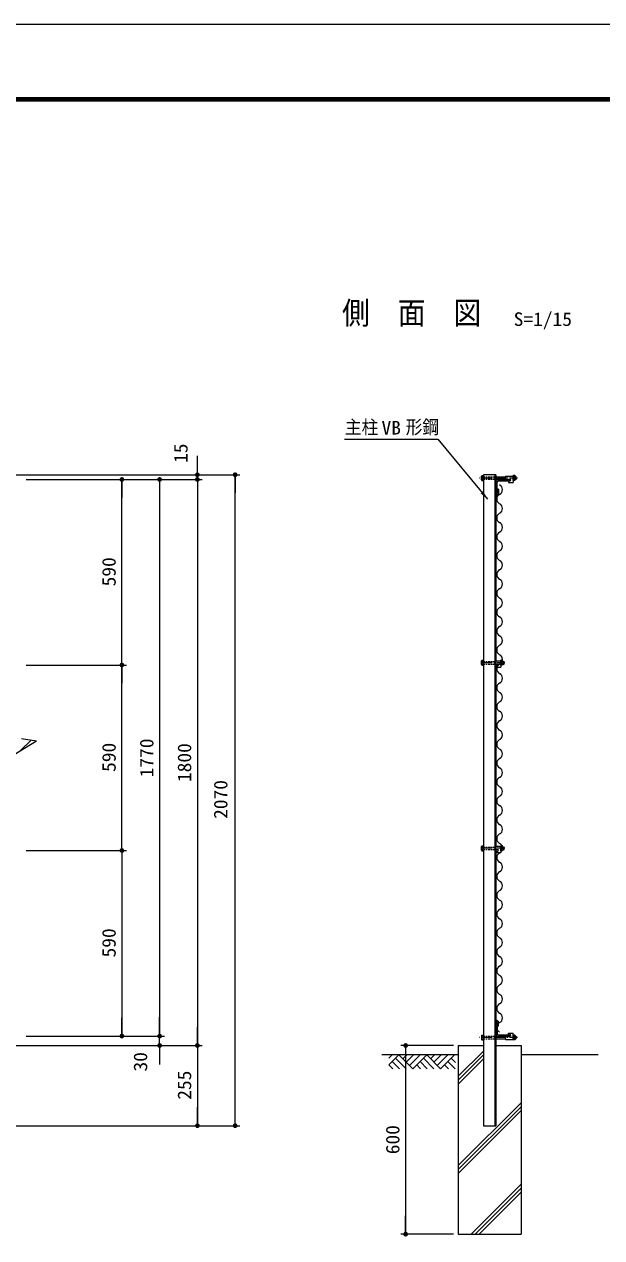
# Model space of a CAD drawing. Units: millimetres at full size. Extents: x -4455 to 4455, y -3150 to 3150.
# Drawn here: x -1089 to 747, y -709 to 3150 of the extents above; entities that cross this region are included whole.
import ezdxf
from ezdxf.enums import TextEntityAlignment as Align

# ---------------------------------------------------------------- set-up
doc = ezdxf.new("R2010")
doc.units = ezdxf.units.MM
doc.header["$LTSCALE"] = 20
doc.linetypes.add('USER1', pattern=[2, 1.25, -0.25, 0.25, -0.25])
doc.linetypes.add('USER2', pattern=[0.375, 0.25, -0.125])
for name, color, linetype, lineweight in [('0-0_6文字', 3, 'Continuous', 18), ('0-1_4基礎', 4, 'Continuous', 18), ('0-2_5寸法', 1, 'Continuous', 18), ('0-3_SUNPOU', 1, 'Continuous', 18), ('0-5_1部材', 3, 'Continuous', 18), ('0-9_8部品', 3, 'Continuous', 18), ('0-B_2網', 4, 'Continuous', 18), ('0-C_GL', 7, 'Continuous', 18), ('0-D_0', 3, 'Continuous', 18), ('0-F_D-TTL', 7, 'Continuous', 18)]:
    doc.layers.add(name, color=color, linetype=linetype, lineweight=lineweight)
doc.styles.add('ＭＳ ゴシック', font='')
doc.styles.get('ＭＳ ゴシック').set_extended_font_data('MS Gothic')

# ---------------------------------------------------------------- blocks, each defined once
blk = doc.blocks.new('M1')
at = {"layer": '0-3_SUNPOU'}
blk.add_line((-5, 0), (-38.58, 0), dxfattribs=at)
for points in [[(0, 0), (-5, 0), (-4.96, 0.63)], [(0, 0), (-4.96, -0.63), (-5, 0)], [(0, 0), (-4.96, 0.63), (-4.84, 1.24)], [(0, 0), (-4.84, -1.24), (-4.96, -0.63)], [(0, 0), (-4.84, 1.24), (-4.65, 1.84)], [(0, 0), (-4.65, -1.84), (-4.84, -1.24)], [(0, 0), (-4.65, 1.84), (-4.38, 2.41)], [(0, 0), (-4.38, -2.41), (-4.65, -1.84)], [(0, 0), (-4.38, 2.41), (-4.05, 2.94)], [(0, 0), (-4.05, -2.94), (-4.38, -2.41)], [(0, 0), (-4.05, 2.94), (-3.64, 3.42)], [(0, 0), (-3.64, -3.42), (-4.05, -2.94)], [(0, 0), (-3.64, 3.42), (-3.19, 3.85)], [(0, 0), (-3.19, -3.85), (-3.64, -3.42)], [(0, 0), (-3.19, 3.85), (-2.68, 4.22)], [(0, 0), (-2.68, -4.22), (-3.19, -3.85)], [(0, 0), (-2.68, 4.22), (-2.13, 4.52)], [(0, 0), (-2.13, -4.52), (-2.68, -4.22)], [(0, 0), (-2.13, 4.52), (-1.55, 4.76)], [(0, 0), (-1.55, -4.76), (-2.13, -4.52)], [(0, 0), (-1.55, 4.76), (-0.94, 4.91)], [(0, 0), (-0.94, -4.91), (-1.55, -4.76)], [(0, 0), (-0.94, 4.91), (-0.31, 4.99)], [(0, 0), (-0.31, -4.99), (-0.94, -4.91)], [(0, 0), (-0.31, 4.99), (0.31, 4.99)], [(0, 0), (0.31, -4.99), (-0.31, -4.99)], [(0, 0), (0.31, 4.99), (0.94, 4.91)], [(0, 0), (0.94, 4.91), (1.55, 4.76)], [(0, 0), (1.55, 4.76), (2.13, 4.52)], [(0, 0), (2.13, 4.52), (2.68, 4.22)], [(0, 0), (2.68, 4.22), (3.19, 3.85)], [(0, 0), (3.19, 3.85), (3.64, 3.42)], [(0, 0), (3.64, 3.42), (4.05, 2.94)], [(0, 0), (4.05, 2.94), (4.38, 2.41)], [(0, 0), (4.38, 2.41), (4.65, 1.84)], [(0, 0), (4.65, 1.84), (4.84, 1.24)], [(0, 0), (4.84, 1.24), (4.96, 0.63)], [(0, 0), (4.96, 0.63), (5, 0)], [(0, 0), (0.94, -4.91), (0.31, -4.99)], [(0, 0), (1.55, -4.76), (0.94, -4.91)], [(0, 0), (2.13, -4.52), (1.55, -4.76)], [(0, 0), (2.68, -4.22), (2.13, -4.52)], [(0, 0), (3.19, -3.85), (2.68, -4.22)], [(0, 0), (3.64, -3.42), (3.19, -3.85)], [(0, 0), (4.05, -2.94), (3.64, -3.42)], [(0, 0), (4.38, -2.41), (4.05, -2.94)], [(0, 0), (4.65, -1.84), (4.38, -2.41)], [(0, 0), (4.84, -1.24), (4.65, -1.84)], [(0, 0), (4.96, -0.63), (4.84, -1.24)], [(0, 0), (5, 0), (4.96, -0.63)]]:
    blk.add_solid(points, dxfattribs=at)
blk = doc.blocks.new('GL-マーク')
at = {"layer": '0-D_0', "color": 1}
for p, q in [((-278.75, -14.14), (-264.61, 0)), ((-278.75, -42.43), (-236.32, 0)), ((-236.32, 0), (-177.24, -59.08)), ((-203.01, 0), (-219.67, -16.66)), ((-174.73, 0), (-205.53, -30.8)), ((-146.45, 0), (-191.38, -44.94)), ((-118.16, 0), (-177.24, -59.08)), ((-118.16, 0), (-59.08, -59.08)), ((-84.85, 0), (-101.51, -16.65)), ((-56.57, 0), (-87.36, -30.8)), ((-28.28, 0), (-73.22, -44.94)), ((0, 0), (-59.08, -59.08)), ((-278.75, -42.43), (-262.09, -59.08)), ((-264.61, -28.28), (-233.81, -59.08)), ((-250.46, -14.14), (-205.53, -59.08)), ((-160.59, -42.43), (-143.93, -59.08)), ((-146.44, -28.28), (-115.65, -59.08)), ((-132.3, -14.14), (-87.37, -59.08)), ((-25.77, -59.08), (-42.43, -42.43)), ((2.51, -59.08), (-28.28, -28.28)), ((3.33, -31.61), (-14.14, -14.14))]:
    blk.add_line(p, q, dxfattribs=at)

msp = doc.modelspace()

# ---------------------------------------------------------------- linework, layer by layer
at = {"layer": '0-0_6文字', "color": 7}
msp.add_lwpolyline([(-71.22, 1830.43), (225.35, 1830.43), (383.56, 1640.4)], dxfattribs=at)
msp.add_solid([(384.83, 1638.86), (361.64, 1658.58), (369.64, 1665.25)], dxfattribs=at)
at = {"layer": '0-1_4基礎', "color": 7}
for p, q in [((290.52, -97.32), (370.52, -97.32)), ((290.52, -97.32), (290.52, -697.32)), ((410.52, -97.32), (490.52, -97.32)), ((490.52, -97.32), (490.52, -697.32)), ((290.52, -697.32), (490.52, -697.32))]:
    msp.add_line(p, q, dxfattribs=at)
at = {"layer": '0-1_4基礎'}
for p, q in [((290.52, -194.81), (370.52, -114.81)), ((290.52, -207.31), (370.52, -127.31)), ((290.52, -219.81), (370.52, -139.81)), ((290.52, -479.4), (490.52, -279.4)), ((290.52, -491.9), (490.52, -291.9)), ((290.52, -504.4), (490.52, -304.4)), ((331.92, -697.32), (490.52, -538.71)), ((344.42, -697.32), (490.52, -551.21)), ((356.92, -697.32), (490.52, -563.71))]:
    msp.add_line(p, q, dxfattribs=at)
at = {"layer": '0-2_5寸法'}
for p, q in [((-538.68, 1747.68), (-538.68, 1777.68)), ((-1461.62, 1717.68), (-523.68, 1717.68)), ((-1083.31, 1717.68), (-403.68, 1717.68)), ((-1083.31, 1702.68), (-523.68, 1702.68)), ((-1083.31, 1702.68), (-643.68, 1702.68)), ((-1083.31, 1702.68), (-523.68, 1702.68)), ((-1083.31, 1702.68), (-763.68, 1702.68)), ((-778.68, 1112.68), (-778.68, 1702.68)), ((-658.68, 1702.68), (-658.68, -67.32)), ((-538.68, 1702.68), (-538.68, 1717.68)), ((-538.68, 1702.68), (-538.68, -97.32)), ((-418.68, -352.32), (-418.68, 1717.68)), ((-538.68, 1672.68), (-538.68, 1642.68)), ((-1083.31, 1112.68), (-763.68, 1112.68)), ((-1083.31, 1112.68), (-763.68, 1112.68)), ((-778.68, 522.68), (-778.68, 1112.68)), ((-1083.31, 522.68), (-763.68, 522.68)), ((-1083.31, 522.68), (-763.68, 522.68)), ((-778.68, 522.68), (-778.68, -67.32)), ((-658.68, -37.32), (-658.68, -7.32)), ((-1083.31, -67.32), (-643.68, -67.32)), ((-1083.31, -67.32), (-763.68, -67.32)), ((-1083.31, -67.32), (-643.68, -67.32)), ((-658.68, -97.32), (-658.68, -67.32)), ((-1410.35, -97.32), (-523.68, -97.32)), ((-1083.31, -97.32), (-643.68, -97.32)), ((-1083.31, -97.32), (-523.68, -97.32)), ((-538.68, -97.32), (-538.68, -352.32)), ((275.52, -97.32), (108.36, -97.32)), ((123.36, -97.32), (123.36, -697.32)), ((-658.68, -127.32), (-658.68, -157.32)), ((-1461.62, -352.32), (-523.68, -352.32)), ((-1461.62, -352.32), (-403.68, -352.32)), ((275.52, -697.32), (108.36, -697.32))]:
    msp.add_line(p, q, dxfattribs=at)
at = {"layer": '0-5_1部材', "color": 7}
for p, q in [((370.52, 1717.68), (370.52, -352.32)), ((407.02, 1717.68), (407.02, -352.32)), ((410.52, 1717.68), (410.52, -352.32)), ((419.02, 1698.68), (452.52, 1698.68)), ((410.52, 1657.68), (410.52, 1697.68)), ((414.52, 1660.68), (414.52, 1694.18)), ((415.41, 1671.53), (415.41, 1657.86)), ((418.91, 1671.53), (415.41, 1671.53)), ((418.91, 1671.53), (418.91, 1656.14)), ((410.52, 1654.09), (415.41, 1657.86)), ((410.52, 1657.68), (411.52, 1657.68)), ((410.52, 1649.66), (418.91, 1656.14)), ((410.52, -14.3), (418.91, -20.78)), ((410.52, -18.72), (415.41, -22.49)), ((410.52, -22.32), (410.52, -62.32)), ((410.52, -22.32), (411.52, -22.32)), ((414.52, -25.32), (414.52, -58.82)), ((415.41, -36.16), (415.41, -22.49)), ((418.91, -36.16), (415.41, -36.16)), ((418.91, -36.16), (418.91, -20.78)), ((419.02, -63.32), (452.52, -63.32))]:
    msp.add_line(p, q, dxfattribs=at)
at = {"layer": '0-5_1部材', "color": 4}
for p in [(-1140.4, 816.15), (-1098.31, 878.5)]:
    msp.add_line(p, (-1050.62, 871.86), dxfattribs=at)
at = {"layer": '0-5_1部材', "color": 7}
for points in [[(415.52, 1702.68), (455.52, 1702.68), (455.52, 1701.68)], [(415.52, -67.32), (455.52, -67.32), (455.52, -66.32)]]:
    msp.add_lwpolyline(points, dxfattribs=at)
for centre, radius, start, end in [((415.52, 1697.68), 5, 90, 180), ((419.02, 1694.18), 4.5, 90, 180), ((452.52, 1701.68), 3, 270, 0), ((411.52, 1660.68), 3, 270, 0), ((411.52, -25.32), 3, 0, 90), ((415.52, -62.32), 5, 180, 270), ((419.02, -58.82), 4.5, 180, 270), ((452.52, -66.32), 3, 0, 90)]:
    msp.add_arc(centre, radius, start, end, dxfattribs=at)
at = {"layer": '0-9_8部品', "color": 1, "linetype": 'USER1'}
for p, q in [((478.75, 1707.13), (358.15, 1707.13)), ((438.85, 1119.82), (359.82, 1119.82)), ((438.85, 529.82), (359.82, 529.82)), ((478.75, -71.77), (358.15, -71.77))]:
    msp.add_line(p, q, dxfattribs=at)
at = {"layer": '0-9_8部品'}
for p, q in [((364.12, 1701.21), (365.23, 1699.29)), ((364.81, 1711.13), (370.52, 1711.13)), ((364.81, 1703.13), (370.52, 1703.13)), ((365.23, 1714.97), (370.52, 1714.97)), ((410.52, 1711.13), (440.33, 1711.13)), ((410.52, 1703.13), (440.33, 1703.13)), ((440.33, 1713.45), (465.33, 1713.45)), ((440.33, 1713.45), (440.33, 1702.95)), ((440.33, 1702.95), (455.08, 1702.95)), ((450.33, 1698.45), (455.08, 1698.45)), ((450.33, 1698.45), (450.33, 1693.45)), ((465.33, 1699.29), (465.33, 1714.97)), ((465.33, 1713.45), (465.33, 1693.45)), ((471.05, 1711.13), (465.33, 1711.13)), ((471.05, 1703.13), (465.33, 1703.13)), ((470.63, 1699.29), (465.33, 1699.29)), ((471.73, 1701.21), (470.63, 1699.29)), ((471.73, 1701.21), (471.73, 1713.05)), ((450.33, 1693.45), (465.33, 1693.45)), ((364.12, 1113.9), (364.12, 1125.74)), ((364.81, 1123.82), (370.52, 1123.82)), ((370.52, 1111.98), (370.52, 1127.66)), ((410.52, 1126.14), (426.27, 1126.14)), ((426.27, 1111.98), (426.27, 1127.66)), ((431.57, 1127.66), (426.27, 1127.66)), ((426.27, 1126.14), (426.27, 1106.14)), ((431.99, 1123.82), (426.27, 1123.82)), ((432.67, 1125.74), (431.57, 1127.66)), ((432.67, 1113.9), (432.67, 1125.74)), ((432.67, 1123.82), (436.23, 1123.82)), ((436.23, 1115.82), (436.23, 1123.82)), ((364.12, 1113.9), (365.23, 1111.98)), ((364.81, 1115.82), (370.52, 1115.82)), ((365.23, 1111.98), (370.52, 1111.98)), ((410.52, 1115.64), (416.02, 1115.64)), ((411.27, 1111.14), (416.02, 1111.14)), ((431.99, 1115.82), (426.27, 1115.82)), ((432.67, 1115.82), (436.23, 1115.82)), ((364.12, 523.9), (364.12, 535.74)), ((364.12, 523.9), (365.23, 521.98)), ((364.81, 533.82), (370.52, 533.82)), ((364.81, 525.82), (370.52, 525.82)), ((365.23, 521.98), (370.52, 521.98)), ((370.52, 521.98), (370.52, 537.66)), ((410.52, 536.14), (426.27, 536.14)), ((410.52, 525.64), (416.02, 525.64)), ((411.27, 521.14), (416.02, 521.14)), ((426.27, 521.98), (426.27, 537.66)), ((431.57, 537.66), (426.27, 537.66)), ((426.27, 536.14), (426.27, 516.14)), ((431.99, 533.82), (426.27, 533.82)), ((431.99, 525.82), (426.27, 525.82)), ((432.67, 535.74), (431.57, 537.66)), ((432.67, 523.9), (432.67, 535.74)), ((432.67, 533.82), (436.23, 533.82)), ((432.67, 525.82), (436.23, 525.82)), ((436.23, 525.82), (436.23, 533.82)), ((364.12, -65.85), (365.23, -63.93)), ((364.81, -67.77), (370.52, -67.77)), ((364.81, -75.77), (370.52, -75.77)), ((410.52, -67.77), (440.33, -67.77)), ((410.52, -75.77), (440.33, -75.77)), ((440.33, -67.59), (455.08, -67.59)), ((440.33, -78.09), (440.33, -67.59)), ((450.33, -58.09), (465.33, -58.09)), ((450.33, -63.09), (450.33, -58.09)), ((450.33, -63.09), (455.08, -63.09)), ((465.33, -78.09), (465.33, -58.09)), ((465.33, -63.93), (465.33, -79.61)), ((470.63, -63.93), (465.33, -63.93)), ((471.05, -67.77), (465.33, -67.77)), ((471.05, -75.77), (465.33, -75.77)), ((471.73, -65.85), (470.63, -63.93)), ((471.73, -65.85), (471.73, -77.69)), ((365.23, -79.61), (370.52, -79.61)), ((440.33, -78.09), (465.33, -78.09))]:
    msp.add_line(p, q, dxfattribs=at)
at = {"layer": '0-9_8部品', "color": 7}
msp.add_line((410.52, 1717.68), (370.52, 1717.68), dxfattribs=at)
at = {"layer": '0-9_8部品', "linetype": 'USER2'}
for p, q in [((370.52, 1711.13), (410.52, 1711.13)), ((370.52, 1703.13), (410.52, 1703.13)), ((370.52, 1123.82), (410.52, 1123.82)), ((370.52, 1115.82), (410.52, 1115.82)), ((370.52, 533.82), (410.52, 533.82)), ((370.52, 525.82), (410.52, 525.82)), ((370.52, -67.77), (410.52, -67.77)), ((370.52, -75.77), (410.52, -75.77))]:
    msp.add_line(p, q, dxfattribs=at)
at = {"layer": '0-9_8部品', "color": 1}
for p, q in [((432.67, 1123.02), (436.63, 1123.02)), ((432.67, 1116.62), (436.63, 1116.62)), ((432.67, 533.02), (436.63, 533.02)), ((432.67, 526.62), (436.63, 526.62))]:
    msp.add_line(p, q, dxfattribs=at)
at = {"layer": '0-9_8部品'}
for points in [[(364.12, 1701.21), (364.12, 1713.05), (365.23, 1714.97)], [(365.23, 1699.29), (370.52, 1699.29), (370.52, 1714.97)], [(471.73, 1713.05), (470.63, 1714.97), (465.33, 1714.97)], [(364.12, 1125.74), (365.23, 1127.66), (370.52, 1127.66)], [(411.27, 1111.14), (411.27, 1106.14), (426.27, 1106.14)], [(432.67, 1113.9), (431.57, 1111.98), (426.27, 1111.98)], [(364.12, 535.74), (365.23, 537.66), (370.52, 537.66)], [(411.27, 521.14), (411.27, 516.14), (426.27, 516.14)], [(432.67, 523.9), (431.57, 521.98), (426.27, 521.98)], [(364.12, -65.85), (364.12, -77.69), (365.23, -79.61)], [(365.23, -63.93), (370.52, -63.93), (370.52, -79.61)], [(471.73, -77.69), (470.63, -79.61), (465.33, -79.61)]]:
    msp.add_lwpolyline(points, dxfattribs=at)
for centre, radius, start, end in [((367.15, 1713.05), 3.03, 180, 219.3382), ((376.12, 1707.13), 12, 160.52878, 199.47122), ((367.15, 1701.21), 3.03, 140.6618, 180), ((455.08, 1700.7), 2.25, 270, 90), ((459.73, 1707.13), 12, 340.52878, 19.47122), ((468.71, 1713.05), 3.03, 320.6618, 0), ((468.71, 1701.21), 3.03, 0, 39.3382), ((468.58, 1707.13), 6.71, 298.05542, 61.94458), ((367.15, 1125.74), 3.03, 180, 219.3382), ((376.12, 1119.82), 12, 160.52878, 199.47122), ((420.67, 1119.82), 12, 340.52878, 19.47122), ((429.65, 1125.74), 3.03, 320.6618, 0), ((429.3, 1119.82), 8, 330, 30), ((367.15, 1113.9), 3.03, 140.6618, 180), ((416.02, 1113.39), 2.25, 270, 90), ((429.65, 1113.9), 3.03, 0, 39.3382), ((367.15, 535.74), 3.03, 180, 219.3382), ((376.12, 529.82), 12, 160.52878, 199.47122), ((367.15, 523.9), 3.03, 140.6618, 180), ((416.02, 523.39), 2.25, 270, 90), ((420.67, 529.82), 12, 340.52878, 19.47122), ((429.65, 535.74), 3.03, 320.6618, 0), ((429.65, 523.9), 3.03, 0, 39.3382), ((429.3, 529.82), 8, 330, 30), ((367.15, -65.85), 3.03, 180, 219.3382), ((376.12, -71.77), 12, 160.52878, 199.47122), ((367.15, -77.69), 3.03, 140.6618, 180), ((455.08, -65.34), 2.25, 270, 90), ((459.73, -71.77), 12, 340.52878, 19.47122), ((468.71, -65.85), 3.03, 320.6618, 0), ((468.71, -77.69), 3.03, 0, 39.3382), ((468.58, -71.77), 6.71, 298.05542, 61.94458)]:
    msp.add_arc(centre, radius, start, end, dxfattribs=at)
at = {"layer": '0-B_2網'}
for p, q in [((-1100.8, 840.73), (-1067.33, 874.19)), ((-1051.96, 871.03), (-1053.15, 872.22))]:
    msp.add_line(p, q, dxfattribs=at)
at = {"layer": '0-B_2網', "color": 2}
for centre, start, end in [((414.09, 1670.39), 298.07249, 61.92751), ((430.09, 1640.39), 118.07249, 241.92751), ((414.09, 1610.39), 298.07249, 61.92751), ((430.09, 1580.39), 118.07249, 241.92751), ((414.09, 1550.39), 298.07249, 61.92751), ((430.09, 1520.39), 118.07249, 241.92751), ((414.09, 1490.39), 298.07249, 61.92751), ((430.09, 1460.39), 118.07249, 241.92751), ((414.09, 1430.39), 298.07249, 61.92751), ((430.09, 1400.39), 118.07249, 241.92751), ((430.09, 1340.39), 118.07249, 241.92751), ((414.09, 1370.39), 298.07249, 61.92751), ((414.09, 1310.39), 298.07249, 61.92751), ((430.09, 1280.39), 118.07249, 241.92751), ((430.09, 1220.39), 118.07249, 241.92751), ((414.09, 1250.39), 298.07249, 61.92751), ((414.09, 1190.39), 298.07249, 61.92751), ((430.09, 1160.39), 118.07249, 241.92751), ((414.09, 1130.39), 298.07249, 61.92751), ((430.09, 1100.39), 118.07249, 241.92751), ((414.09, 1070.39), 298.07249, 61.92751), ((430.09, 1040.39), 118.07249, 241.92751), ((414.09, 1010.39), 298.07249, 61.92751), ((430.09, 980.39), 118.07249, 241.92751), ((414.09, 950.39), 298.07249, 61.92751), ((430.09, 920.39), 118.07249, 241.92751), ((414.09, 890.39), 298.07249, 61.92751), ((430.09, 860.39), 118.07249, 241.92751), ((430.09, 800.39), 118.07249, 241.92751), ((414.09, 830.39), 298.07249, 61.92751), ((414.09, 770.39), 298.07249, 61.92751), ((430.09, 740.39), 118.07249, 241.92751), ((430.09, 680.39), 118.07249, 241.92751), ((414.09, 710.39), 298.07249, 61.92751), ((414.09, 650.39), 298.07249, 61.92751), ((430.09, 620.39), 118.07249, 241.92751), ((414.09, 590.39), 298.07249, 61.92751), ((430.09, 560.39), 118.07249, 241.92751), ((414.09, 530.39), 298.07249, 61.92751), ((430.09, 500.39), 118.07249, 241.92751), ((414.09, 470.39), 298.07249, 61.92751), ((430.09, 440.39), 118.07249, 241.92751), ((414.09, 410.39), 298.07249, 61.92751), ((430.09, 380.39), 118.07249, 241.92751), ((414.09, 350.39), 298.07249, 61.92751), ((430.09, 320.39), 118.07249, 241.92751), ((430.09, 260.39), 118.07249, 241.92751), ((414.09, 290.39), 298.07249, 61.92751), ((414.09, 230.39), 298.07249, 61.92751), ((430.09, 200.39), 118.07249, 241.92751), ((430.09, 140.39), 118.07249, 241.92751), ((414.09, 170.39), 298.07249, 61.92751), ((414.09, 110.39), 298.07249, 61.92751), ((430.09, 80.39), 118.07249, 241.92751), ((414.09, 50.39), 298.07249, 61.92751), ((430.09, 20.39), 118.07249, 241.92751), ((414.09, -9.61), 298.07249, 61.92751), ((430.09, -39.61), 118.07249, 241.92751)]:
    msp.add_arc(centre, 17, start, end, dxfattribs=at)
at = {"layer": '0-C_GL'}
for p, q in [((290.52, -127.32), (47.79, -127.32)), ((735.81, -127.32), (490.52, -127.32)), ((370.52, -352.32), (410.52, -352.32))]:
    msp.add_line(p, q, dxfattribs=at)
at = {"layer": '0-F_D-TTL', "color": 2}
msp.add_lwpolyline([(-4455.04, 3150.21), (4454.66, 3150.21), (4454.66, -3150.21), (-4455.04, -3150.21)], close=True, dxfattribs=at)
at = {"layer": '0-F_D-TTL'}
for points in [[(-4168.65, 2916.87), (4168.28, 2916.87), (4168.28, -2916.87), (-4168.65, -2916.87)], [(-4166, 2914.21), (4165.63, 2914.21), (4165.63, -2914.21), (-4166, -2914.21)], [(-4163.35, 2911.56), (4162.97, 2911.56), (4162.97, -2911.56), (-4163.35, -2911.56)], [(-4160.7, 2908.91), (4160.32, 2908.91), (4160.32, -2908.91), (-4160.7, -2908.91)], [(-4158.05, 2906.26), (4157.67, 2906.26), (4157.67, -2906.26), (-4158.05, -2906.26)]]:
    msp.add_lwpolyline(points, close=True, dxfattribs=at)

# ---------------------------------------------------------------- block references
at = {"layer": '0-2_5寸法', "xscale": 1.5, "yscale": 1.5}
for p, rotation in [((-538.68, 1717.68), 270), ((-778.68, 1702.68), 90), ((-658.68, 1702.68), 90), ((-538.68, 1702.68), 90), ((-538.68, 1702.68), 90), ((-418.68, 1717.68), 90), ((-778.68, 1112.68), 270), ((-778.68, 1112.68), 90), ((-778.68, 522.68), 270), ((-778.68, 522.68), 90), ((-778.68, -67.32), 270), ((-658.68, -67.32), 270), ((-658.68, -67.32), 270), ((-538.68, -97.32), 270), ((-658.68, -97.32), 90), ((-538.68, -97.32), 90), ((123.36, -97.32), 90), ((-538.68, -352.32), 270), ((-418.68, -352.32), 270), ((123.36, -697.32), 270)]:
    msp.add_blockref('M1', p, dxfattribs=dict(at, rotation=rotation))
at = {"layer": '0-C_GL', "xscale": 0.75, "yscale": 0.75}
msp.add_blockref('GL-マーク', (278.93, -127.32), dxfattribs=at)

# ---------------------------------------------------------------- texts
at = {"layer": '0-0_6文字', "color": 7, "style": 'ＭＳ ゴシック', "width": 0.9}
msp.add_text('側\u3000面\u3000図', height=72.14, dxfattribs=at).set_placement((-78.82, 2174.47), align=Align.BOTTOM_LEFT)
at = {"layer": '0-0_6文字', "style": 'ＭＳ ゴシック'}
for s, width, p in [('S=1/15', 1.05, (466.77, 2177.92)), ('主柱', 0.9, (-69.75, 1834.37)), ('形鋼', 0.9, (123.33, 1834.8)), ('VB', 1.05, (46.65, 1832.56))]:
    msp.add_text(s, height=43.26, dxfattribs=dict(at, width=width)).set_placement(p, align=Align.BOTTOM_LEFT)
at = {"layer": '0-2_5寸法', "color": 3, "style": 'ＭＳ ゴシック', "width": 1.05}
for s, p in [('15', (-556.98, 1755.22)), ('590', (-785.35, 1362.68)), ('590', (-785.35, 772.68)), ('1770', (-665.35, 755.43)), ('1800', (-545.35, 740.43)), ('2070', (-430.1, 623.32)), ('590', (-785.35, 182.68)), ('30', (-685.28, -179.98)), ('255', (-545.35, -269.82)), ('600', (116.69, -443.07))]:
    msp.add_text(s, height=43.26, rotation=90, dxfattribs=at).set_placement(p, align=Align.BOTTOM_LEFT)

doc.saveas('drawing.dxf')
